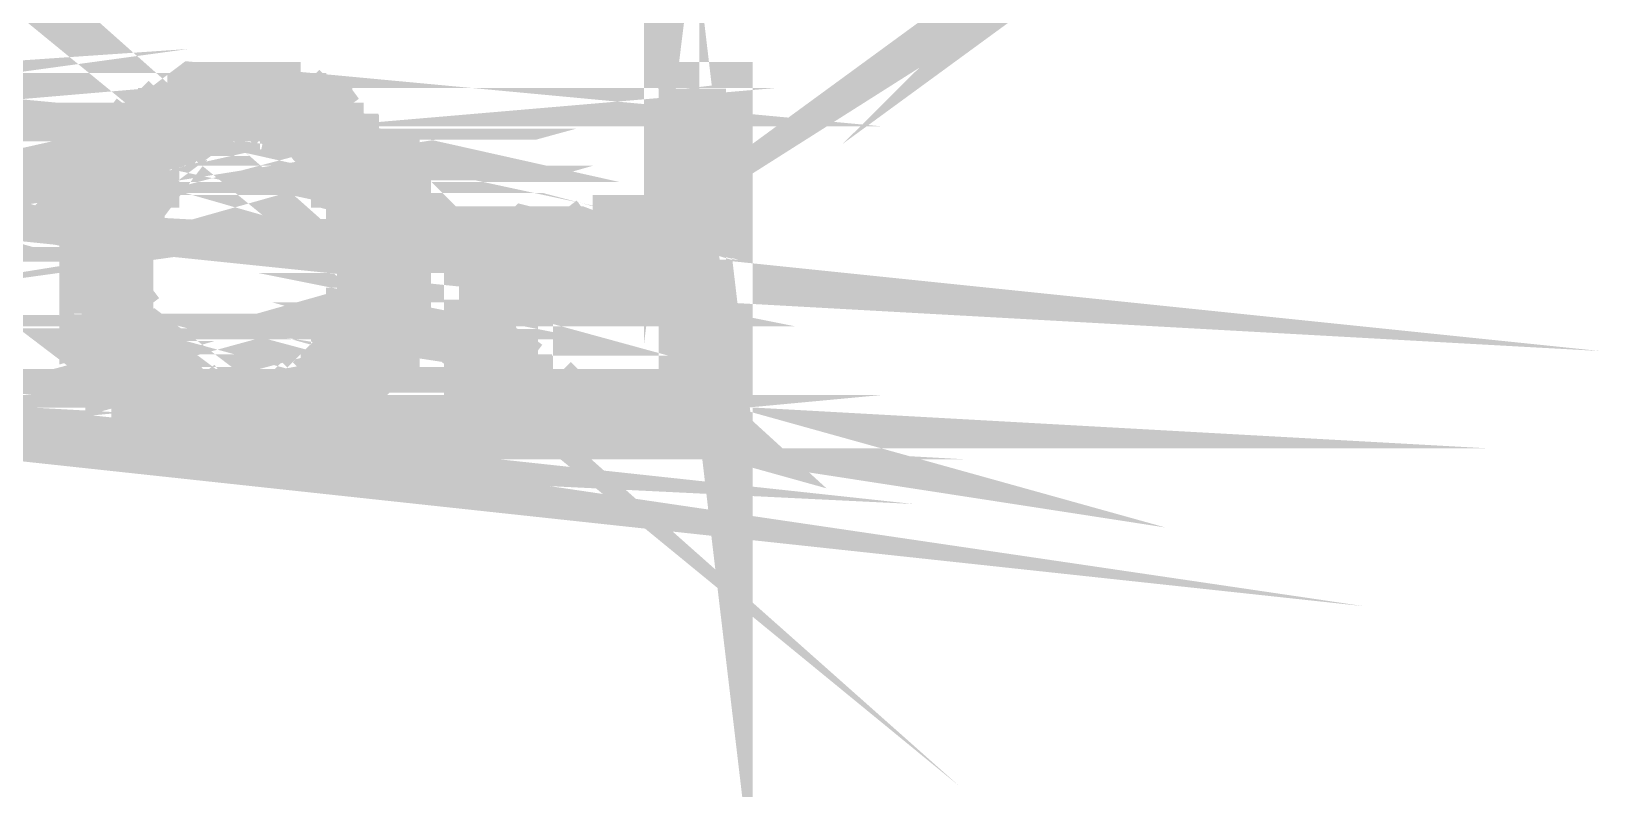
# Model space of a CAD drawing. Header units: inches. Extents: x -524 to 1067, y -71 to 1110.
# Drawn here: x 881.5 to 908.94, y 497.32 to 510.5 of the extents above; entities that cross this region are included whole.
import ezdxf

# ---------------------------------------------------------------- set-up
doc = ezdxf.new("R2010")
doc.units = ezdxf.units.IN
doc.header["$MEASUREMENT"] = 0
doc.layers.add('H', color=7, linetype='Continuous')
doc.layers.add('P', color=7, linetype='Continuous')

msp = doc.modelspace()

# ---------------------------------------------------------------- hatches: boundary and pattern name
at = {"layer": 'H', "linetype": 'Continuous'}
for points in [[(884.121, 509.243), (884.311, 509.502), (886.18, 509.502), (886.439, 509.243), (884.121, 509.243)], [(892.874, 506.217), (891.264, 507.185), (892.874, 507.185), (892.874, 509.502), (893.582, 509.502), (893.582, 503.447), (892.874, 506.217)], [(883.603, 509.05), (883.862, 509.243), (886.629, 509.243), (886.888, 509.05), (883.603, 509.05)], [(883.154, 508.794), (883.413, 509.05), (885.213, 509.05), (885.023, 508.794), (883.154, 508.794)], [(885.472, 508.794), (885.213, 509.05), (887.082, 508.794), (885.472, 508.794)], [(887.082, 508.794), (885.213, 509.05), (887.082, 509.05), (887.082, 508.794)], [(882.961, 508.342), (882.961, 508.601), (883.154, 508.794), (884.311, 508.794), (884.121, 508.601), (882.961, 508.342)], [(882.961, 508.342), (884.121, 508.601), (883.862, 508.342), (882.961, 508.342)], [(886.629, 508.342), (886.246, 508.728), (885.921, 508.794), (886.18, 508.794), (887.341, 508.601), (887.596, 508.601), (887.596, 508.342), (886.629, 508.342)], [(887.341, 508.601), (885.921, 508.794), (887.341, 508.794), (887.341, 508.601)], [(882.705, 508.082), (882.961, 508.342), (883.862, 508.342), (883.603, 508.082), (882.705, 508.082)], [(886.888, 508.082), (886.629, 508.342), (887.596, 508.342), (886.888, 508.082)], [(886.888, 508.082), (887.596, 508.342), (887.79, 508.082), (886.888, 508.082)], [(882.705, 507.893), (882.705, 508.082), (883.603, 508.082), (883.603, 507.893), (883.413, 507.893), (883.413, 507.374), (883.154, 507.185), (883.154, 505.765), (883.413, 505.575), (882.446, 505.316), (882.446, 507.633), (882.705, 507.893)], [(888.049, 507.633), (887.082, 507.893), (886.888, 507.893), (886.888, 508.082), (887.79, 508.082), (887.79, 507.893), (888.049, 507.633)], [(887.082, 507.374), (887.082, 507.893), (888.049, 507.633), (888.049, 507.185), (887.341, 506.925), (887.341, 507.185), (887.082, 507.374)], [(887.341, 505.765), (887.341, 506.925), (888.049, 507.185), (888.049, 505.316), (887.79, 505.316), (887.79, 504.867), (887.596, 504.608), (886.888, 504.867), (886.888, 505.122), (887.082, 505.122), (887.082, 505.765), (887.341, 505.765)], [(892.874, 506.217), (890.815, 506.925), (891.009, 506.925), (891.264, 507.185), (892.874, 506.217)], [(892.874, 506.217), (889.914, 506.732), (890.107, 506.925), (892.874, 506.217)], [(892.874, 506.217), (890.107, 506.925), (890.366, 506.925), (892.874, 506.217)], [(892.874, 506.217), (890.366, 506.925), (890.815, 506.925), (892.874, 506.217)], [(892.874, 506.217), (889.399, 506.476), (889.658, 506.476), (889.658, 506.732), (892.874, 506.217)], [(892.874, 506.217), (889.658, 506.732), (889.914, 506.732), (892.874, 506.217)], [(889.399, 506.217), (889.399, 506.476), (892.874, 506.217), (889.399, 506.217)], [(889.206, 505.316), (889.206, 506.024), (890.366, 506.217), (890.107, 506.024), (890.107, 505.765), (889.914, 505.765), (889.914, 505.575), (889.206, 505.316)], [(889.206, 506.024), (889.399, 506.217), (890.366, 506.217), (889.206, 506.024)], [(893.582, 503.447), (892.874, 504.159), (892.874, 506.217), (893.582, 503.447)], [(882.705, 505.122), (882.446, 505.316), (883.413, 505.575), (883.413, 505.316), (883.603, 505.122), (883.603, 504.867), (882.705, 505.122)], [(889.206, 505.316), (889.914, 505.575), (889.914, 505.316), (889.206, 505.316)], [(889.206, 504.608), (889.206, 505.316), (889.914, 505.122), (889.914, 504.867), (889.206, 504.608)], [(889.914, 505.122), (889.206, 505.316), (889.914, 505.316), (889.914, 505.122)], [(882.705, 504.867), (882.705, 505.122), (883.603, 504.867), (882.705, 504.867)], [(882.961, 504.608), (882.705, 504.867), (883.603, 504.867), (883.862, 504.608), (882.961, 504.414), (882.961, 504.608)], [(886.439, 504.414), (886.888, 504.867), (887.596, 504.608), (887.341, 504.414), (886.439, 504.414)], [(889.206, 504.608), (889.914, 504.867), (890.107, 504.608), (889.206, 504.608)], [(883.154, 504.159), (883.154, 504.414), (882.961, 504.414), (883.862, 504.608), (884.121, 504.414), (884.311, 504.414), (883.154, 504.159)], [(889.399, 504.159), (889.399, 504.414), (889.206, 504.414), (889.206, 504.608), (890.107, 504.608), (890.107, 504.414), (890.556, 504.414), (889.399, 504.159)], [(883.154, 504.159), (884.311, 504.414), (884.57, 504.159), (883.154, 504.159)], [(883.603, 503.706), (883.603, 503.9), (883.413, 503.9), (885.213, 504.159), (887.082, 503.9), (886.888, 503.9), (886.629, 503.706), (883.603, 503.706)], [(883.413, 503.9), (883.413, 504.159), (885.213, 504.159), (883.413, 503.9)], [(887.082, 503.9), (885.213, 504.159), (885.472, 504.159), (887.082, 503.9)], [(887.082, 503.9), (885.472, 504.159), (887.082, 504.159), (887.082, 503.9)], [(885.921, 504.159), (887.341, 504.414), (887.341, 504.159), (885.921, 504.159)], [(885.921, 504.159), (886.18, 504.414), (887.341, 504.414), (885.921, 504.159)], [(889.399, 504.159), (890.556, 504.414), (890.815, 504.159), (889.399, 504.159)], [(893.582, 503.447), (889.658, 503.9), (889.399, 504.159), (893.582, 503.447)], [(893.582, 503.447), (889.399, 504.159), (891.264, 504.159), (893.582, 503.447)], [(893.582, 503.447), (891.264, 504.159), (892.874, 504.159), (893.582, 503.447)], [(893.582, 503.447), (889.914, 503.706), (889.658, 503.9), (893.582, 503.447)], [(884.311, 503.447), (884.121, 503.706), (886.439, 503.706), (886.18, 503.447), (884.311, 503.447)], [(893.582, 503.447), (889.914, 503.706), (890.366, 503.706), (893.582, 503.447)], [(890.556, 503.447), (890.366, 503.706), (893.582, 503.447), (890.556, 503.447)]]:
    msp.add_hatch(color=256, dxfattribs=at).paths.add_polyline_path(points)

# ---------------------------------------------------------------- linework, layer by layer
at = {"layer": 'P', "const_width": 0.927}
for points in [[(877.552, 514.586), (879.869, 512.528), (877.358, 514.586)], [(877.358, 514.846), (876.844, 514.393), (877.103, 514.586)], [(900.987, 512.977), (900.279, 512.528), (901.247, 513.236)], [(892.874, 514.586), (892.618, 512.528), (892.618, 513.685)], [(901.247, 513.236), (900.279, 512.528), (901.247, 513.491), (901.247, 513.236)], [(879.421, 506.991), (878.07, 506.732), (879.227, 506.991)], [(872.468, 509.05), (870.599, 508.794), (874.333, 509.05)], [(873.625, 509.502), (873.884, 509.309), (871.307, 509.309), (873.625, 509.502)], [(884.311, 509.502), (886.373, 509.309), (884.056, 509.309), (884.311, 509.502)], [(886.18, 509.502), (884.311, 509.502)], [(884.311, 509.502), (884.505, 509.502)], [(886.18, 509.502), (884.311, 509.502), (886.18, 509.502), (886.18, 509.502), (884.311, 509.502), (886.18, 509.502)], [(884.311, 509.502), (884.311, 509.502), (886.18, 509.502)], [(884.311, 509.502), (886.373, 509.309), (886.18, 509.502)], [(884.764, 509.502), (885.921, 509.502), (884.505, 509.502), (884.764, 509.502)], [(885.921, 509.502), (884.505, 509.502)], [(884.505, 509.502), (886.18, 509.502)], [(884.505, 509.502), (886.18, 509.502)], [(885.472, 509.502), (884.764, 509.502)], [(884.764, 509.502), (885.023, 509.502)], [(885.472, 509.502), (884.764, 509.502), (885.665, 509.502), (885.472, 509.502)], [(884.764, 509.502), (885.665, 509.502), (884.764, 509.502), (884.764, 509.502), (885.665, 509.502)], [(884.764, 509.502), (885.921, 509.502), (885.665, 509.502)], [(885.472, 509.502), (885.213, 509.502), (885.023, 509.502), (885.213, 509.502)], [(885.472, 509.502), (885.023, 509.502)], [(885.023, 509.502), (885.472, 509.502), (885.472, 509.502), (885.023, 509.502)], [(885.213, 509.502), (885.472, 509.502)], [(886.18, 509.502), (885.921, 509.502)], [(893.582, 503.513), (892.874, 509.502), (893.582, 509.502), (893.582, 503.513)], [(893.582, 503.513), (892.874, 509.502)], [(892.874, 509.502), (892.874, 507.185)], [(886.629, 509.309), (883.603, 509.05), (886.822, 509.05)], [(886.629, 509.309), (883.603, 509.05)], [(883.603, 509.05), (883.862, 509.309)], [(883.862, 509.309), (886.629, 509.309)], [(886.629, 509.309), (883.862, 509.309)], [(883.862, 509.309), (886.629, 509.309)], [(883.862, 509.309), (886.629, 509.309)], [(886.629, 509.309), (883.862, 509.309)], [(883.862, 509.309), (886.629, 509.309)], [(886.629, 509.309), (886.629, 509.309), (883.862, 509.309)], [(886.373, 509.309), (883.862, 509.309), (884.056, 509.309)], [(886.373, 509.309), (883.862, 509.309)], [(883.862, 509.309), (886.629, 509.309)], [(886.373, 509.309), (884.056, 509.309), (886.373, 509.309), (886.373, 509.309), (884.056, 509.309)], [(886.629, 509.309), (886.373, 509.309)], [(886.822, 509.05), (886.629, 509.309)], [(883.348, 509.05), (883.154, 508.794)], [(885.213, 509.05), (883.348, 509.05), (885.213, 509.05), (883.348, 509.05), (887.082, 509.05), (885.213, 509.05)], [(886.822, 509.05), (883.348, 509.05), (886.822, 509.05)], [(887.082, 509.05), (883.348, 509.05), (883.348, 509.05), (887.082, 509.05)], [(883.603, 509.05), (886.822, 509.05), (883.348, 509.05), (883.603, 509.05)], [(885.023, 508.794), (883.348, 509.05)], [(883.348, 509.05), (885.213, 509.05)], [(885.023, 508.794), (883.348, 509.05)], [(885.213, 509.05), (885.023, 508.794)], [(885.213, 509.05), (885.472, 508.794), (887.082, 508.794)], [(887.082, 508.794), (885.213, 509.05)], [(887.082, 509.05), (885.213, 509.05)], [(885.213, 509.05), (887.082, 508.794)], [(887.275, 508.601), (886.18, 508.794), (886.373, 508.601)], [(887.082, 508.794), (887.082, 509.05)], [(884.311, 508.794), (883.154, 508.794), (884.056, 508.601)], [(884.056, 508.601), (882.895, 508.601), (883.154, 508.794)], [(884.311, 508.794), (883.154, 508.794)], [(883.154, 508.794), (884.311, 508.794)], [(883.154, 508.794), (884.056, 508.601)], [(884.505, 508.794), (883.154, 508.794), (884.505, 508.794)], [(884.311, 508.794), (883.154, 508.794)], [(883.154, 508.794), (883.154, 508.794), (884.311, 508.794)], [(884.505, 508.794), (883.154, 508.794), (884.764, 508.794), (884.505, 508.794)], [(883.154, 508.794), (884.764, 508.794), (884.764, 508.794), (883.154, 508.794)], [(885.023, 508.794), (883.154, 508.794)], [(883.154, 508.794), (885.023, 508.794)], [(883.154, 508.794), (885.023, 508.794)], [(884.056, 508.601), (884.311, 508.794)], [(885.472, 508.794), (887.082, 508.794), (885.472, 508.794), (887.082, 508.794), (885.665, 508.794), (885.472, 508.794)], [(885.665, 508.794), (887.275, 508.794), (885.665, 508.794)], [(887.082, 508.794), (885.665, 508.794), (887.275, 508.794), (887.082, 508.794)], [(887.275, 508.601), (886.18, 508.794), (885.921, 508.794)], [(885.921, 508.794), (887.275, 508.601)], [(885.921, 508.794), (887.275, 508.794), (885.921, 508.794), (885.921, 508.794), (887.275, 508.794)], [(885.921, 508.794), (887.275, 508.601)], [(887.275, 508.601), (887.275, 508.794)], [(883.862, 508.342), (882.895, 508.342), (884.056, 508.601)], [(883.862, 508.342), (882.64, 508.148), (882.895, 508.342)], [(884.056, 508.601), (882.895, 508.601)], [(882.895, 508.601), (884.056, 508.601)], [(882.895, 508.601), (884.056, 508.601)], [(884.056, 508.601), (882.895, 508.342), (882.895, 508.601)], [(886.629, 508.342), (887.53, 508.342), (886.373, 508.601)], [(884.056, 508.601), (883.862, 508.342)], [(884.056, 508.601), (884.056, 508.601)], [(886.373, 508.601), (886.629, 508.342)], [(887.53, 508.342), (886.373, 508.601)], [(886.373, 508.601), (887.53, 508.601)], [(886.373, 508.601), (887.53, 508.601)], [(887.53, 508.601), (886.373, 508.601), (886.373, 508.601), (887.53, 508.601)], [(886.373, 508.601), (887.275, 508.601), (887.53, 508.601)], [(886.373, 508.601), (887.275, 508.601)], [(887.53, 508.601), (887.53, 508.342)], [(883.862, 508.342), (882.64, 508.148), (883.603, 508.148), (883.862, 508.342)], [(883.603, 508.148), (882.64, 507.893), (883.603, 507.893), (883.603, 508.148)], [(882.64, 508.148), (883.603, 508.148)], [(883.603, 508.148), (882.64, 508.148)], [(882.64, 508.148), (883.603, 508.148)], [(883.603, 508.148), (882.64, 507.893), (882.64, 508.148)], [(882.64, 508.148), (883.603, 508.148)], [(883.603, 508.148), (883.603, 508.148), (882.64, 508.148)], [(883.862, 508.342), (882.895, 508.342), (883.862, 508.342), (882.895, 508.342), (883.862, 508.342), (883.862, 508.342), (882.895, 508.342)], [(883.862, 508.342), (882.895, 508.342), (882.895, 508.342), (883.862, 508.342)], [(887.79, 508.148), (886.822, 508.148), (887.79, 507.893), (887.79, 508.148)], [(887.79, 508.148), (886.822, 508.148), (887.53, 508.342)], [(886.629, 508.342), (887.53, 508.342), (886.629, 508.342), (887.53, 508.342), (886.822, 508.148)], [(886.822, 508.148), (887.79, 507.893), (886.822, 507.893), (886.822, 508.148)], [(886.822, 508.148), (886.629, 508.342)], [(886.629, 508.342), (887.53, 508.342), (886.629, 508.342), (887.53, 508.342), (887.53, 508.342), (886.629, 508.342)], [(887.79, 508.148), (886.822, 508.148)], [(886.822, 508.148), (887.79, 508.148)], [(887.79, 508.148), (886.822, 508.148), (886.822, 508.148)], [(886.822, 508.148), (887.79, 508.148)], [(887.53, 508.342), (887.79, 508.148)], [(878.07, 507.893), (876.844, 507.699), (878.07, 507.699)], [(876.844, 507.893), (878.07, 507.893), (876.844, 507.699)], [(883.348, 507.893), (882.446, 507.699), (883.348, 507.699), (883.348, 507.893)], [(882.64, 507.893), (883.348, 507.893), (882.446, 507.699), (882.64, 507.893)], [(882.64, 507.893), (883.603, 507.893), (882.64, 507.893), (882.64, 507.893), (883.603, 507.893)], [(882.64, 507.893), (883.348, 507.893), (883.603, 507.893)], [(887.79, 507.893), (887.082, 507.893), (887.983, 507.699), (887.79, 507.893)], [(887.79, 507.893), (886.822, 507.893), (887.79, 507.893), (887.79, 507.893), (886.822, 507.893)], [(887.79, 507.893), (887.082, 507.893), (886.822, 507.893)], [(887.082, 507.893), (887.983, 507.699), (887.082, 507.893)], [(891.264, 506.283), (889.399, 506.476), (892.874, 506.283)], [(877.358, 507.185), (878.26, 507.185), (877.358, 507.44), (877.358, 507.185)], [(882.446, 507.699), (883.348, 507.44), (882.446, 507.44)], [(882.446, 507.699), (883.348, 507.699)], [(883.348, 507.699), (882.446, 507.699)], [(882.446, 507.699), (882.446, 507.699)], [(883.348, 507.699), (882.446, 507.699)], [(882.446, 507.699), (883.348, 507.44), (883.348, 507.699)], [(882.446, 507.44), (882.446, 507.699)], [(887.983, 507.699), (887.082, 507.44), (887.983, 507.44), (887.983, 507.699)], [(887.082, 507.699), (887.983, 507.699), (887.082, 507.44), (887.082, 507.699)], [(883.348, 507.44), (882.446, 507.185), (883.154, 507.185), (883.348, 507.44)], [(883.348, 507.44), (882.446, 507.44), (883.348, 507.44), (883.348, 507.44), (882.446, 507.44)], [(883.348, 507.44), (882.446, 507.185), (882.446, 507.44)], [(887.082, 507.44), (887.983, 507.44), (887.082, 507.44), (887.082, 507.44), (887.983, 507.44), (887.082, 507.44)], [(887.983, 507.44), (887.983, 507.44), (887.082, 507.44)], [(887.275, 507.185), (887.082, 507.44)], [(887.983, 507.44), (887.275, 507.185)], [(887.983, 507.44), (887.275, 507.185)], [(887.275, 507.185), (887.983, 507.185), (887.983, 507.44)], [(878.519, 506.991), (877.552, 507.185), (878.519, 507.185), (878.519, 506.991)], [(882.446, 507.185), (883.154, 507.185)], [(883.154, 507.185), (882.446, 506.991)], [(882.446, 506.991), (882.446, 507.185)], [(883.154, 507.185), (882.446, 506.991)], [(882.446, 506.991), (883.154, 506.991), (883.154, 507.185)], [(882.446, 506.991), (883.154, 506.991), (882.446, 506.991), (882.446, 506.991), (883.154, 506.991), (882.446, 506.991)], [(883.154, 506.991), (883.154, 506.991), (882.446, 506.991)], [(883.154, 506.991), (882.446, 506.732)], [(882.446, 506.732), (882.446, 506.991)], [(883.154, 506.991), (882.446, 506.732)], [(882.446, 506.732), (883.154, 506.732), (883.154, 506.991)], [(887.275, 506.991), (887.983, 506.732), (887.275, 506.732)], [(887.983, 507.185), (887.275, 506.991), (887.983, 507.185)], [(887.275, 507.185), (887.983, 507.185)], [(887.983, 507.185), (887.275, 506.991)], [(887.275, 506.991), (887.275, 507.185)], [(887.983, 506.991), (887.275, 506.991)], [(887.275, 506.991), (887.983, 506.732)], [(887.275, 506.732), (887.275, 506.991)], [(892.874, 506.283), (890.556, 506.991), (890.815, 506.991)], [(887.983, 506.732), (887.983, 506.991)], [(892.874, 506.283), (890.107, 506.991), (889.848, 506.732)], [(892.874, 506.283), (890.107, 506.991), (890.107, 506.991), (892.874, 506.283)], [(890.107, 506.991), (892.874, 506.283), (890.301, 506.991), (890.107, 506.991)], [(892.874, 506.283), (890.301, 506.991), (890.301, 506.991), (892.874, 506.283)], [(890.301, 506.991), (892.874, 506.283), (890.556, 506.991), (890.301, 506.991)], [(892.874, 506.283), (891.009, 506.991), (891.264, 507.185)], [(890.815, 506.991), (892.874, 506.283)], [(890.815, 506.991), (892.874, 506.283)], [(892.874, 506.283), (891.009, 506.991), (890.815, 506.991)], [(891.264, 507.185), (892.874, 506.283)], [(892.874, 507.185), (891.264, 507.185), (891.264, 507.185), (892.874, 507.185)], [(891.264, 507.185), (892.874, 506.283), (891.264, 507.185), (892.874, 506.283)], [(892.874, 506.283), (892.874, 507.185), (891.264, 507.185)], [(892.874, 506.283), (892.874, 507.185)], [(892.874, 507.185), (893.582, 503.513)], [(892.874, 507.185), (893.582, 503.513)], [(882.446, 506.732), (883.154, 506.732)], [(883.154, 506.732), (882.446, 506.476), (882.446, 506.732)], [(883.154, 506.732), (882.446, 506.476)], [(883.154, 506.476), (883.154, 506.732)], [(887.983, 506.732), (887.275, 506.732), (887.983, 506.476)], [(887.983, 506.732), (887.275, 506.732)], [(887.275, 506.732), (887.983, 506.732), (887.983, 506.732), (887.275, 506.732)], [(887.983, 506.732), (887.275, 506.732)], [(887.275, 506.732), (887.275, 506.732)], [(887.275, 506.732), (887.983, 506.476)], [(887.983, 506.476), (887.275, 506.476), (887.275, 506.732)], [(887.983, 506.476), (887.983, 506.732)], [(892.874, 506.283), (889.658, 506.476), (889.658, 506.732)], [(889.658, 506.732), (892.874, 506.283)], [(889.658, 506.732), (892.874, 506.283), (889.658, 506.732)], [(889.658, 506.732), (889.658, 506.732)], [(889.848, 506.732), (892.874, 506.283), (889.848, 506.732)], [(889.848, 506.732), (892.874, 506.283)], [(878.07, 506.024), (876.65, 506.024), (878.26, 506.283), (878.07, 506.024)], [(882.446, 506.476), (883.154, 506.476)], [(882.446, 506.476), (883.154, 506.476)], [(883.154, 506.476), (882.446, 506.283)], [(882.446, 506.283), (882.446, 506.476)], [(883.154, 506.476), (882.446, 506.283)], [(882.446, 506.283), (883.154, 506.283), (883.154, 506.476)], [(887.983, 506.476), (887.275, 506.476), (887.983, 506.476), (887.983, 506.476), (887.275, 506.476)], [(887.983, 506.476), (887.275, 506.283)], [(887.275, 506.283), (887.275, 506.476)], [(887.983, 506.476), (887.275, 506.283)], [(887.275, 506.283), (887.983, 506.283), (887.983, 506.476)], [(891.264, 506.283), (889.399, 506.476)], [(889.399, 506.476), (889.399, 506.283), (891.264, 506.283)], [(889.399, 506.476), (892.874, 506.283)], [(892.874, 506.283), (889.658, 506.476), (889.399, 506.476)], [(878.26, 506.283), (878.519, 506.283), (876.65, 506.024)], [(882.446, 506.283), (883.154, 506.283), (882.446, 506.283), (882.446, 506.283), (883.154, 506.283), (882.446, 506.283)], [(883.154, 506.283), (883.154, 506.283), (882.446, 506.283)], [(883.154, 506.283), (882.446, 506.024)], [(882.446, 506.024), (882.446, 506.283)], [(883.154, 506.283), (882.446, 506.024)], [(882.446, 506.024), (883.154, 506.024), (883.154, 506.283)], [(887.275, 506.283), (887.983, 506.283)], [(887.983, 506.283), (887.275, 506.024)], [(887.275, 506.024), (887.275, 506.283)], [(887.983, 506.283), (887.275, 506.024)], [(887.275, 506.024), (887.983, 506.024), (887.983, 506.283)], [(890.301, 506.283), (890.107, 506.024), (889.14, 506.024)], [(889.14, 506.024), (890.301, 506.283)], [(890.301, 506.283), (889.14, 506.024)], [(889.14, 506.024), (889.399, 506.283)], [(890.556, 506.283), (889.399, 506.283)], [(889.399, 506.283), (890.556, 506.283)], [(890.301, 506.283), (889.399, 506.283), (890.301, 506.283), (890.301, 506.283), (889.399, 506.283)], [(890.556, 506.283), (889.399, 506.283)], [(889.399, 506.283), (890.815, 506.283), (890.556, 506.283)], [(889.399, 506.283), (890.815, 506.283), (889.399, 506.283), (889.399, 506.283), (890.815, 506.283), (889.399, 506.283)], [(890.815, 506.283), (890.815, 506.283), (889.399, 506.283)], [(891.009, 506.283), (889.399, 506.283)], [(891.264, 506.283), (889.399, 506.283), (891.264, 506.283)], [(890.815, 506.283), (891.009, 506.283)], [(892.874, 506.283), (891.264, 506.283)], [(892.874, 506.283), (892.874, 504.159), (893.582, 503.513)], [(893.582, 503.513), (892.874, 506.283)], [(893.582, 503.513), (892.874, 506.283)], [(876.844, 503.965), (881.03, 503.513), (876.65, 504.159)], [(877.552, 506.024), (876.395, 506.024), (877.552, 505.83)], [(876.395, 506.024), (877.552, 505.83), (876.395, 505.83)], [(882.446, 506.024), (883.154, 506.024)], [(883.154, 506.024), (882.446, 505.83)], [(882.446, 505.83), (882.446, 506.024)], [(883.154, 506.024), (882.446, 505.83)], [(882.446, 505.83), (883.154, 505.83), (883.154, 506.024)], [(889.14, 506.024), (890.107, 505.83), (889.14, 505.83), (889.14, 506.024)], [(887.275, 506.024), (887.983, 506.024)], [(887.983, 506.024), (887.275, 505.83)], [(887.275, 505.83), (887.275, 506.024)], [(887.983, 506.024), (887.275, 505.83)], [(887.275, 505.83), (887.983, 505.83), (887.983, 506.024)], [(890.107, 506.024), (889.14, 506.024), (890.107, 506.024), (890.107, 506.024), (889.14, 506.024), (890.107, 506.024)], [(889.14, 506.024), (889.14, 506.024), (890.107, 506.024)], [(889.14, 506.024), (890.107, 505.83), (890.107, 506.024)], [(882.446, 505.83), (883.154, 505.83)], [(883.154, 505.83), (882.446, 505.575), (882.446, 505.83)], [(883.154, 505.83), (882.446, 505.575)], [(883.348, 505.575), (883.154, 505.83)], [(887.983, 505.83), (887.082, 505.575), (887.983, 505.575), (887.983, 505.83)], [(887.275, 505.83), (887.983, 505.83), (887.082, 505.83)], [(887.082, 505.83), (887.275, 505.83)], [(887.983, 505.83), (887.082, 505.83), (887.983, 505.83), (887.983, 505.83), (887.082, 505.83)], [(887.983, 505.83), (887.082, 505.575), (887.082, 505.83)], [(890.107, 505.83), (889.14, 505.83), (889.848, 505.83), (890.107, 505.83)], [(889.14, 505.83), (889.848, 505.83)], [(889.848, 505.83), (889.14, 505.575)], [(889.14, 505.575), (889.14, 505.83)], [(889.848, 505.83), (889.14, 505.575)], [(889.14, 505.575), (889.848, 505.575), (889.848, 505.83)], [(883.348, 505.575), (882.446, 505.316), (883.348, 505.575)], [(882.446, 505.575), (883.348, 505.575)], [(882.446, 505.575), (883.348, 505.575)], [(883.348, 505.575), (882.446, 505.575)], [(882.446, 505.575), (882.446, 505.575)], [(883.348, 505.575), (882.446, 505.575)], [(882.446, 505.575), (883.348, 505.575), (883.348, 505.575), (882.446, 505.575)], [(883.348, 505.575), (882.446, 505.316), (882.446, 505.575)], [(887.983, 505.575), (887.082, 505.316), (887.983, 505.316), (887.983, 505.575)], [(887.082, 505.575), (887.983, 505.575), (887.082, 505.316), (887.082, 505.575)], [(889.848, 505.575), (889.14, 505.316), (889.848, 505.575)], [(889.14, 505.575), (889.848, 505.575)], [(889.848, 505.575), (889.14, 505.316)], [(889.14, 505.316), (889.14, 505.575)], [(883.348, 505.316), (882.446, 505.316), (883.348, 505.316), (883.348, 505.316), (882.446, 505.316)], [(882.64, 505.122), (882.446, 505.316)], [(883.348, 505.316), (882.64, 505.122)], [(883.348, 505.316), (882.64, 505.122)], [(882.64, 505.122), (883.603, 505.122), (883.348, 505.316)], [(882.64, 505.122), (883.603, 504.867), (882.64, 505.122)], [(882.64, 505.122), (883.603, 505.122), (882.64, 505.122), (882.64, 505.122), (883.603, 505.122)], [(882.64, 505.122), (883.603, 504.867), (883.603, 505.122)], [(887.79, 505.122), (886.822, 505.122), (887.79, 504.867), (887.79, 505.122)], [(886.822, 505.122), (887.79, 504.867), (886.822, 504.867), (886.822, 505.122)], [(887.082, 505.316), (887.79, 505.316), (887.082, 505.122)], [(889.848, 505.316), (889.14, 505.316), (889.848, 505.122)], [(887.082, 505.122), (887.79, 505.122), (886.822, 505.122)], [(886.822, 505.122), (887.082, 505.122)], [(887.082, 505.316), (887.983, 505.316), (887.082, 505.316), (887.082, 505.316), (887.983, 505.316)], [(887.082, 505.316), (887.79, 505.316)], [(887.082, 505.122), (887.082, 505.316)], [(887.79, 505.316), (887.082, 505.122)], [(887.082, 505.122), (887.79, 505.122), (887.79, 505.316)], [(887.79, 505.316), (887.983, 505.316)], [(889.14, 505.316), (889.848, 505.122), (889.14, 505.316), (889.848, 505.122)], [(889.848, 505.122), (889.14, 505.122), (889.14, 505.316)], [(889.848, 505.316), (889.14, 505.316)], [(889.14, 505.316), (889.848, 505.316)], [(889.848, 505.316), (889.14, 505.316)], [(889.14, 505.316), (889.14, 505.316), (889.848, 505.316)], [(889.848, 505.122), (889.14, 505.122)], [(889.14, 505.122), (889.848, 504.867)], [(889.14, 505.122), (889.848, 504.867)], [(889.848, 504.867), (889.14, 504.867), (889.14, 505.122)], [(889.848, 505.122), (889.848, 505.316)], [(889.848, 504.867), (889.848, 505.122)], [(883.603, 504.867), (882.895, 504.673), (883.862, 504.673), (883.603, 504.867)], [(882.64, 504.867), (883.603, 504.867), (882.64, 504.867), (883.603, 504.867), (882.895, 504.673), (882.64, 504.867)], [(882.64, 504.867), (883.603, 504.867), (883.603, 504.867), (882.64, 504.867)], [(886.822, 504.867), (886.629, 504.673), (887.53, 504.673), (886.822, 504.867)], [(887.79, 504.867), (886.822, 504.867), (887.79, 504.867), (887.79, 504.867), (886.822, 504.867), (887.79, 504.867)], [(886.822, 504.867), (886.822, 504.867), (887.79, 504.867)], [(886.822, 504.867), (887.53, 504.673), (887.79, 504.867)], [(889.14, 504.673), (889.848, 504.867)], [(889.848, 504.867), (889.14, 504.867), (889.848, 504.867), (889.848, 504.867), (889.14, 504.867)], [(889.848, 504.867), (889.14, 504.673)], [(889.14, 504.673), (889.14, 504.867)], [(889.848, 504.867), (890.107, 504.673)], [(883.862, 504.673), (884.056, 504.414), (882.895, 504.414), (883.862, 504.673)], [(882.895, 504.673), (883.862, 504.673), (882.895, 504.673), (882.895, 504.673), (883.862, 504.673), (882.895, 504.673)], [(883.862, 504.673), (883.862, 504.673), (882.895, 504.673)], [(883.862, 504.673), (882.895, 504.414), (882.895, 504.673)], [(890.107, 504.673), (889.14, 504.673), (890.107, 504.673), (889.14, 504.673), (890.107, 504.414), (890.107, 504.673)], [(887.53, 504.673), (886.373, 504.414)], [(886.373, 504.414), (886.629, 504.673)], [(887.53, 504.673), (886.373, 504.414)], [(886.373, 504.414), (887.275, 504.414), (887.53, 504.673)], [(889.399, 504.159), (893.582, 503.513), (891.264, 504.159)], [(886.629, 504.673), (887.53, 504.673), (886.629, 504.673), (886.629, 504.673), (887.53, 504.673), (886.629, 504.673)], [(887.53, 504.673), (887.53, 504.673), (886.629, 504.673)], [(889.14, 504.673), (890.107, 504.414), (889.14, 504.414), (889.14, 504.673)], [(890.107, 504.673), (889.14, 504.673)], [(890.107, 504.673), (889.14, 504.673), (889.14, 504.673), (890.107, 504.673)], [(877.103, 503.706), (881.03, 503.513), (876.844, 503.965), (877.103, 503.706)], [(884.056, 504.414), (882.895, 504.414), (884.056, 504.414), (884.056, 504.414), (882.895, 504.414)], [(884.056, 504.414), (883.154, 504.414), (882.895, 504.414)], [(884.311, 504.414), (883.154, 504.159)], [(884.056, 504.414), (883.154, 504.414), (884.311, 504.414), (884.056, 504.414)], [(883.154, 504.414), (884.311, 504.414)], [(884.311, 504.414), (883.154, 504.159)], [(883.154, 504.159), (883.154, 504.414)], [(884.505, 504.159), (884.311, 504.414)], [(887.275, 504.414), (885.921, 504.159), (887.275, 504.414)], [(887.275, 504.414), (885.921, 504.159)], [(885.921, 504.159), (886.18, 504.414)], [(886.18, 504.414), (887.275, 504.414)], [(886.373, 504.414), (887.275, 504.414), (886.373, 504.414)], [(886.373, 504.414), (887.275, 504.414), (886.373, 504.414), (887.275, 504.414), (887.275, 504.414), (886.373, 504.414)], [(890.107, 504.414), (889.14, 504.414)], [(889.14, 504.414), (890.301, 504.414)], [(889.14, 504.414), (890.301, 504.414)], [(890.301, 504.414), (889.399, 504.414), (889.14, 504.414)], [(889.399, 504.159), (890.556, 504.414)], [(889.399, 504.159), (890.556, 504.414)], [(890.556, 504.414), (889.399, 504.159)], [(890.301, 504.414), (889.399, 504.414), (890.556, 504.414), (890.301, 504.414)], [(889.399, 504.414), (890.556, 504.414)], [(890.556, 504.414), (889.399, 504.159)], [(889.399, 504.159), (889.399, 504.414)], [(890.301, 504.414), (890.107, 504.414)], [(890.556, 504.414), (890.815, 504.159)], [(890.556, 504.414), (890.556, 504.414)], [(883.348, 503.965), (885.023, 504.159), (883.348, 504.159), (883.348, 503.965)], [(887.082, 504.159), (885.472, 504.159), (887.082, 503.965), (887.082, 504.159)], [(883.348, 504.159), (884.505, 504.159), (883.154, 504.159), (883.348, 504.159)], [(884.505, 504.159), (883.154, 504.159), (884.505, 504.159), (884.505, 504.159), (883.154, 504.159)], [(883.348, 503.965), (885.213, 504.159)], [(885.213, 504.159), (883.348, 503.965)], [(883.348, 503.965), (885.023, 504.159), (885.213, 504.159)], [(885.023, 504.159), (883.348, 504.159), (885.023, 504.159), (885.023, 504.159), (883.348, 504.159)], [(885.023, 504.159), (884.764, 504.159), (883.348, 504.159)], [(884.764, 504.159), (883.348, 504.159), (884.505, 504.159)], [(887.082, 503.965), (883.348, 503.965)], [(887.082, 503.965), (883.348, 503.965), (886.822, 503.965)], [(883.348, 503.965), (886.822, 503.965), (883.603, 503.965), (883.348, 503.965)], [(886.822, 503.965), (883.603, 503.965), (886.822, 503.965), (886.822, 503.965), (883.603, 503.965)], [(886.822, 503.965), (883.603, 503.706)], [(883.603, 503.706), (883.603, 503.965)], [(886.822, 503.965), (883.603, 503.706)], [(884.505, 504.159), (884.764, 504.159)], [(885.213, 504.159), (887.082, 503.965)], [(887.082, 503.965), (885.472, 504.159), (885.213, 504.159)], [(885.213, 504.159), (887.082, 503.965)], [(887.082, 503.965), (885.472, 504.159), (885.472, 504.159), (887.082, 503.965)], [(885.665, 504.159), (887.082, 504.159), (885.472, 504.159), (885.665, 504.159)], [(885.921, 504.159), (887.082, 504.159)], [(887.082, 504.159), (885.921, 504.159)], [(887.275, 504.159), (885.921, 504.159), (887.082, 504.159)], [(885.921, 504.159), (887.082, 504.159)], [(887.082, 504.159), (885.921, 504.159), (885.921, 504.159)], [(886.629, 503.706), (886.822, 503.965)], [(886.822, 503.965), (887.082, 503.965)], [(887.082, 504.159), (887.275, 504.159)], [(891.009, 504.159), (889.399, 504.159), (891.009, 504.159)], [(891.264, 504.159), (889.399, 504.159)], [(889.399, 504.159), (891.264, 504.159)], [(891.009, 504.159), (889.399, 504.159), (890.815, 504.159), (891.009, 504.159)], [(889.399, 504.159), (890.815, 504.159), (890.815, 504.159), (889.399, 504.159)], [(890.815, 504.159), (889.399, 504.159)], [(889.399, 504.159), (889.658, 503.965)], [(893.582, 503.513), (889.399, 504.159)], [(891.264, 504.159), (889.399, 504.159)], [(889.399, 504.159), (893.582, 503.513), (889.399, 504.159)], [(889.399, 504.159), (889.399, 504.159)], [(889.658, 503.965), (889.848, 503.706)], [(893.582, 503.513), (889.658, 503.965)], [(889.658, 503.965), (893.582, 503.513)], [(889.658, 503.965), (893.582, 503.513), (889.658, 503.965), (889.658, 503.965)], [(891.264, 504.159), (891.264, 504.159)], [(891.264, 504.159), (892.874, 504.159), (891.264, 504.159), (891.264, 504.159), (892.874, 504.159)], [(891.264, 504.159), (893.582, 503.513), (892.874, 504.159)], [(877.552, 503.513), (881.03, 503.513), (877.552, 503.706), (877.552, 503.513)], [(871.566, 503.706), (873.435, 503.513), (871.566, 503.513)], [(893.582, 503.513), (890.107, 503.706), (890.301, 503.706)], [(884.056, 503.706), (886.373, 503.706), (884.311, 503.513), (884.056, 503.706)], [(883.603, 503.706), (886.629, 503.706), (883.603, 503.706)], [(883.603, 503.706), (886.629, 503.706)], [(883.862, 503.706), (886.629, 503.706), (883.862, 503.706), (883.862, 503.706), (886.629, 503.706), (883.862, 503.706)], [(886.629, 503.706), (886.629, 503.706), (883.862, 503.706)], [(886.629, 503.706), (884.056, 503.706), (883.862, 503.706)], [(886.629, 503.706), (884.056, 503.706)], [(884.056, 503.706), (886.373, 503.706)], [(886.373, 503.706), (884.311, 503.513)], [(886.18, 503.513), (886.373, 503.706)], [(886.373, 503.706), (886.629, 503.706)], [(893.582, 503.513), (890.107, 503.706), (889.848, 503.706)], [(889.848, 503.706), (893.582, 503.513)], [(889.848, 503.706), (893.582, 503.513)], [(889.848, 503.706), (893.582, 503.513), (889.848, 503.706)], [(889.848, 503.706), (889.848, 503.706)], [(890.556, 503.513), (890.301, 503.706)], [(890.301, 503.706), (893.582, 503.513)], [(890.301, 503.706), (893.582, 503.513)], [(884.311, 503.513), (886.18, 503.513)], [(884.311, 503.513), (886.18, 503.513), (884.311, 503.513), (884.311, 503.513), (886.18, 503.513), (884.311, 503.513)], [(886.18, 503.513), (886.18, 503.513), (884.311, 503.513)], [(886.18, 503.513), (884.505, 503.513), (884.311, 503.513)], [(886.18, 503.513), (884.505, 503.513), (885.921, 503.513)], [(884.505, 503.513), (885.921, 503.513), (884.764, 503.513), (884.505, 503.513)], [(885.023, 503.513), (885.472, 503.513), (884.764, 503.513), (885.023, 503.513)], [(885.472, 503.513), (884.764, 503.513)], [(884.764, 503.513), (885.472, 503.513)], [(884.764, 503.513), (885.472, 503.513)], [(885.665, 503.513), (884.764, 503.513)], [(885.921, 503.513), (884.764, 503.513)], [(884.764, 503.513), (885.921, 503.513)], [(885.665, 503.513), (884.764, 503.513)], [(884.764, 503.513), (884.764, 503.513), (885.665, 503.513)], [(885.213, 503.513), (885.023, 503.513), (885.213, 503.513)], [(885.213, 503.513), (885.472, 503.513)], [(885.472, 503.513), (885.213, 503.513)], [(885.472, 503.513), (885.472, 503.513)], [(885.472, 503.513), (885.665, 503.513)], [(885.921, 503.513), (886.18, 503.513)], [(893.582, 503.513), (890.815, 503.513), (890.556, 503.513), (893.582, 503.513)], [(890.556, 503.513), (893.582, 503.513), (890.556, 503.513), (893.582, 503.513), (890.556, 503.513), (890.556, 503.513), (893.582, 503.513)], [(891.009, 503.513), (893.582, 503.513), (890.815, 503.513), (891.009, 503.513)], [(891.009, 503.513), (893.582, 503.513)], [(893.582, 503.513), (891.009, 503.513)], [(891.264, 503.513), (893.582, 503.513), (891.458, 503.513)], [(891.458, 503.513), (891.264, 503.513)]]:
    msp.add_lwpolyline(points, dxfattribs=at)

doc.saveas('drawing.dxf')
